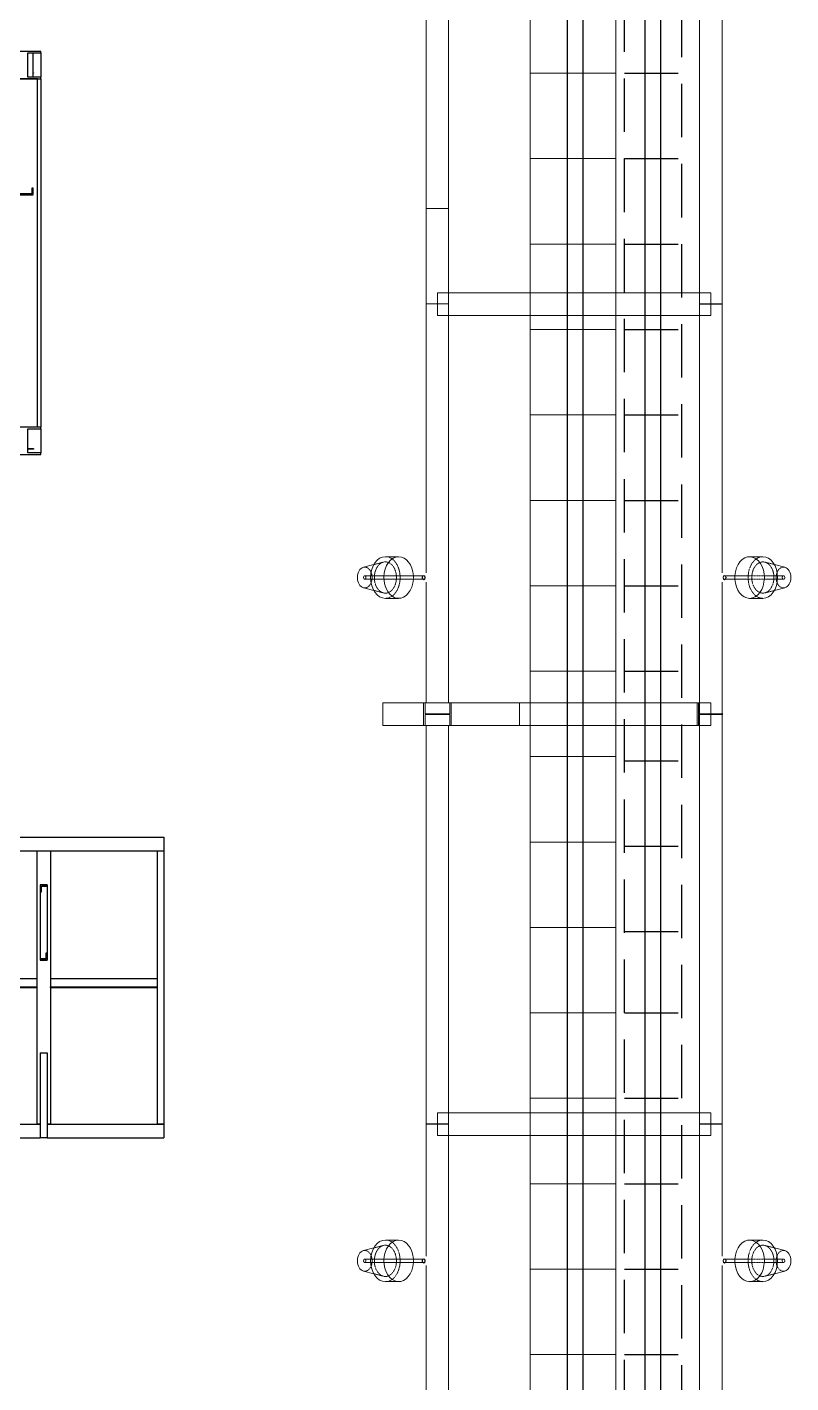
# Model space of a CAD drawing. Header units: inches. Extents: x 19 to 1016051, y 34 to 210034.
# Drawn here: x 142233 to 147594, y 147644 to 157166 of the extents above; entities that cross this region are included whole.
import ezdxf

# ---------------------------------------------------------------- set-up
doc = ezdxf.new("R2010")
doc.units = ezdxf.units.IN
doc.header["$MEASUREMENT"] = 0
doc.linetypes.add('CABLEROUTEALL-EMBED 1_DWG$0$HIDDEN2', pattern=[0.1875, 0.125, -0.0625])
doc.linetypes.add('LIGHTINGLAYOUTPROGRESSUNIT-EMBED 1_DWG$0$HIDDEN2', pattern=[0.1875, 0.125, -0.0625])
for name, color, linetype in [('CABLE TRAY INSTRUMENTATION', 7, 'Continuous'), ('CABLEROUTEALL-EMBED 1_DWG$0$DwgTemplate', 7, 'Continuous'), ('cables', 7, 'Continuous')]:
    doc.layers.add(name, color=color, linetype=linetype)
for name, color, linetype, lineweight in [('Layout', 6, 'Continuous', 20), ('Pipe Rack Lighting', 1, 'Continuous', 5), ('REV.C CLOUD', 2, 'Continuous', 20)]:
    doc.layers.add(name, color=color, linetype=linetype, lineweight=lineweight)

msp = doc.modelspace()

# ---------------------------------------------------------------- linework, layer by layer
at = {"layer": 'CABLE TRAY INSTRUMENTATION', "color": 6, "linetype": 'CABLEROUTEALL-EMBED 1_DWG$0$HIDDEN2', "ltscale": 3000}
for p, q in [((146426.9, 123242.2), (146426.9, 164642.2)), ((146826.9, 164642.2), (146826.9, 142665.7)), ((146426.9, 156842.2), (146826.9, 156842.2)), ((146426.9, 156242.2), (146826.9, 156242.2)), ((146426.9, 155642.2), (146826.9, 155642.2)), ((146426.9, 155042.2), (146826.9, 155042.2)), ((146426.9, 154442.2), (146826.9, 154442.2)), ((146426.9, 154442.2), (146826.9, 154442.2)), ((146426.9, 154442.2), (146826.9, 154442.2)), ((146426.9, 153842.2), (146826.9, 153842.2)), ((146426.9, 153242.2), (146826.9, 153242.2)), ((146426.9, 153242.2), (146826.9, 153242.2)), ((146426.9, 152642.2), (146826.9, 152642.2)), ((146426.9, 152013.2), (146826.9, 152013.2)), ((146426.9, 151413.2), (146826.9, 151413.2)), ((146426.9, 150813.2), (146826.9, 150813.2)), ((146426.9, 150242.2), (146826.9, 150242.2)), ((146426.9, 149642.2), (146826.9, 149642.2)), ((146426.9, 149642.2), (146826.9, 149642.2)), ((146426.9, 149642.2), (146826.9, 149642.2)), ((146426.9, 149042.2), (146826.9, 149042.2)), ((146426.9, 148442.2), (146826.9, 148442.2)), ((146426.9, 148442.2), (146826.9, 148442.2)), ((146426.9, 147842.2), (146826.9, 147842.2))]:
    msp.add_line(p, q, dxfattribs=at)
at = {"layer": 'CABLEROUTEALL-EMBED 1_DWG$0$DwgTemplate', "color": 252, "linetype": 'Continuous'}
for p, q in [((142329.2, 156995.9), (142137.2, 156995.9)), ((142237.1, 156815.4), (142237.1, 156984.4)), ((142237.1, 156984.4), (142329.2, 156984.4)), ((142275, 156815.4), (142275, 156984.4)), ((142329.2, 156984.4), (142329.2, 156995.9)), ((142329.2, 156984.4), (142329.2, 156815.4)), ((142275, 156846.1), (142278.5, 156846.1)), ((142278.5, 156842.3), (142275, 156842.3)), ((142278.5, 156846.1), (142278.5, 156842.3)), ((142137.2, 156803.9), (142329.2, 156803.9)), ((142305.2, 156803.9), (142161.2, 156803.9)), ((142329.2, 156815.4), (142237.1, 156815.4)), ((142305.2, 154356.2), (142305.2, 156803.9)), ((142329.2, 156803.9), (142329.2, 156815.4)), ((142329.2, 156803.9), (142329.2, 154356.2)), ((142153.1, 155988), (142275, 155988)), ((142267.2, 155995.9), (142160.9, 155995.9)), ((142267.2, 156034), (142267.2, 155995.9)), ((142275, 156034), (142267.2, 156034)), ((142275, 155988), (142275, 156034)), ((142329.2, 154356.2), (142137.2, 154356.2)), ((142305.2, 154356.2), (142161.2, 154356.2)), ((142237.1, 154344.7), (142329.2, 154344.7)), ((142237.1, 154175.7), (142237.1, 154344.7)), ((142329.2, 154344.7), (142329.2, 154356.2)), ((142329.2, 154344.7), (142329.2, 154175.7)), ((142237.1, 154206.4), (142278.5, 154206.4)), ((142278.5, 154202.6), (142237.1, 154202.6)), ((142329.2, 154175.7), (142237.1, 154175.7)), ((142278.5, 154206.4), (142278.5, 154202.6)), ((142329.2, 154164.2), (142329.2, 154175.7)), ((142137.2, 154164.2), (142329.2, 154164.2)), ((135034, 151476.6), (143193.1, 151476.6)), ((143193.1, 151476.6), (143193.1, 151380.6)), ((135034, 151380.6), (143193.1, 151380.6)), ((142300.4, 151380.6), (142300.4, 149460.8)), ((142300.4, 151380.6), (142396.4, 151380.6)), ((142396.4, 151380.6), (142396.4, 149460.8)), ((143147, 151380.6), (143193.1, 151380.6)), ((143147, 151380.6), (143147, 149460.8)), ((143193.1, 151380.6), (143193.1, 149460.8)), ((142324, 151140.6), (142324, 151091.8)), ((142372.8, 151140.6), (142324, 151140.6)), ((142324, 151140.6), (142324, 150612.7)), ((142324, 151140.6), (142372.8, 151140.6)), ((142333.1, 151131.4), (142372.8, 151131.4)), ((142333.1, 151091.8), (142333.1, 151131.4)), ((142372.8, 151131.4), (142372.8, 151140.6)), ((142372.8, 151140.6), (142372.8, 150612.7)), ((142324, 151091.8), (142333.1, 151091.8)), ((142363.6, 150661.4), (142363.6, 150621.8)), ((142372.8, 150661.4), (142363.6, 150661.4)), ((142372.8, 150612.7), (142372.8, 150661.4)), ((142324, 150621.8), (142324, 150612.7)), ((142363.6, 150621.8), (142324, 150621.8)), ((142324, 150612.7), (142372.8, 150612.7)), ((142372.8, 150612.7), (142324, 150612.7)), ((142300.4, 150481.1), (141847.3, 150481.1)), ((143147, 150481.1), (142396.4, 150481.1)), ((141847.3, 150426.4), (142300.4, 150426.4)), ((141847.3, 150420.7), (142300.4, 150420.7)), ((142300.4, 150426.4), (142300.4, 150420.7)), ((142396.4, 150420.7), (142396.4, 150426.4)), ((142396.4, 150426.4), (143147, 150426.4)), ((142396.4, 150420.7), (143147, 150420.7)), ((143147, 150420.7), (143147, 150426.4)), ((142324, 149962.9), (142372.8, 149962.9)), ((142324, 149962.9), (142324, 149364.8)), ((142324, 149962.9), (142324, 149962.9)), ((142324, 149962.9), (142324, 149914.1)), ((142324, 149914.1), (142324, 149914.1)), ((142372.8, 149962.9), (142372.8, 149364.8)), ((141268.5, 149460.8), (142324, 149460.8)), ((142324, 149460.8), (142300.4, 149460.8)), ((142396.4, 149460.8), (142372.8, 149460.8)), ((142372.8, 149460.8), (143193.1, 149460.8)), ((143193.1, 149460.8), (143147, 149460.8)), ((143193.1, 149460.8), (143193.1, 149364.8)), ((141398.8, 149364.8), (142324, 149364.8)), ((142372.8, 149364.8), (142324, 149364.8)), ((142372.8, 149364.8), (143193.1, 149364.8))]:
    msp.add_line(p, q, dxfattribs=at)
at = {"layer": 'cables'}
for points in [[(146026, 122592.2), (146026, 164492.6), (146134.1, 164492.6), (146134.1, 122592.2)], [(146571.2, 123242.2), (146571.2, 164492.6), (146679.3, 164492.6), (146679.3, 123242.2)]]:
    msp.add_lwpolyline(points, dxfattribs=at)
at = {"layer": 'Layout', "color": 252, "linetype": 'Continuous'}
for p, q in [((146953.4, 155223.1), (146953.4, 158099.8)), ((145033.7, 155223.1), (145033.7, 158020.5)), ((145192.1, 155223.1), (145192.1, 158020.5)), ((147111.9, 155223.1), (147111.9, 158067.8)), ((145033.7, 153332.3), (145033.7, 155892.1)), ((145033.7, 155892.1), (145192.1, 155892.1)), ((145192.1, 152419.6), (145192.1, 155892.1)), ((145192.1, 155223.1), (145033.7, 155223.1)), ((147032.7, 155299.3), (145112.9, 155299.3)), ((145112.9, 155140.8), (145112.9, 155299.3)), ((147111.9, 155223.1), (146953.4, 155223.1)), ((146953.4, 152340.4), (146953.4, 155220.1)), ((146953.4, 155220.1), (147111.9, 155220.1)), ((147032.7, 155299.3), (147032.7, 155140.8)), ((147111.9, 153332.3), (147111.9, 155220.1)), ((147032.7, 155140.8), (145112.9, 155140.8)), ((145033.7, 152419.6), (145033.7, 153268.3)), ((147111.9, 152340.4), (147111.9, 153268.3)), ((145688.8, 152419.6), (144728.9, 152419.6)), ((144728.9, 152261.2), (144728.9, 152419.6)), ((145016.2, 152419.6), (145016.2, 152261.2)), ((145026, 152419.6), (145016.2, 152419.6)), ((145026, 152343.4), (145026, 152419.6)), ((145199.8, 152419.6), (145199.8, 152343.4)), ((145209.6, 152419.6), (145199.8, 152419.6)), ((145209.6, 152261.2), (145209.6, 152419.6)), ((147032.7, 152419.6), (145688.8, 152419.6)), ((145688.8, 152419.6), (145688.8, 152261.2)), ((146936, 152419.6), (146936, 152261.2)), ((146945.8, 152419.6), (146936, 152419.6)), ((146945.8, 152343.4), (146945.8, 152419.6)), ((147032.7, 152419.6), (147032.7, 152261.2)), ((145199.8, 152343.4), (145026, 152343.4)), ((145026, 152261.2), (145026, 152337.4)), ((145026, 152337.4), (145199.8, 152337.4)), ((145199.8, 152337.4), (145199.8, 152261.2)), ((147115.9, 152343.4), (146945.8, 152343.4)), ((146945.8, 152337.4), (147115.9, 152337.4)), ((146945.8, 152261.2), (146945.8, 152337.4)), ((146953.4, 149463.7), (146953.4, 152340.4)), ((146953.4, 152340.4), (147111.9, 152340.4)), ((147111.9, 152340.4), (146953.4, 152340.4)), ((147111.9, 149463.7), (147111.9, 152340.4)), ((145688.8, 152261.2), (144728.9, 152261.2)), ((145016.2, 152261.2), (145026, 152261.2)), ((145033.7, 149463.7), (145033.7, 152261.2)), ((145192.1, 149463.7), (145192.1, 152261.2)), ((145199.8, 152261.2), (145209.6, 152261.2)), ((147032.7, 152261.2), (145688.8, 152261.2)), ((146936, 152261.2), (146945.8, 152261.2)), ((147032.7, 149540), (145112.9, 149540)), ((145112.9, 149381.5), (145112.9, 149540)), ((147032.7, 149540), (147032.7, 149381.5)), ((145192.1, 149463.7), (145033.7, 149463.7)), ((145033.7, 148532.8), (145033.7, 149460.7)), ((145033.7, 149460.7), (145192.1, 149460.7)), ((145192.1, 146660.3), (145192.1, 149460.7)), ((147111.9, 149463.7), (146953.4, 149463.7)), ((146953.4, 146581.1), (146953.4, 149460.7)), ((146953.4, 149460.7), (147111.9, 149460.7)), ((147111.9, 148532.8), (147111.9, 149460.7)), ((147032.7, 149381.5), (145112.9, 149381.5)), ((145033.7, 146660.3), (145033.7, 148468.8)), ((147111.9, 146581.1), (147111.9, 148468.8))]:
    msp.add_line(p, q, dxfattribs=at)
at = {"layer": 'Pipe Rack Lighting', "color": 252, "linetype": 'Continuous'}
for p, q in [((144748, 153446.6), (144841.1, 153446.6)), ((147397.6, 153446.6), (147304.5, 153446.6)), ((144593.9, 153372.3), (144666.8, 153391)), ((147551.7, 153372.3), (147478.8, 153391)), ((144593.9, 153228.3), (144666.8, 153209.6)), ((144841.1, 153312.5), (145016.9, 153312.5)), ((144841.1, 153288.1), (145016.9, 153288.1)), ((147304.5, 153312.5), (147128.7, 153312.5)), ((147304.5, 153288.1), (147128.7, 153288.1)), ((147551.7, 153228.3), (147478.8, 153209.6)), ((144748, 153154), (144841.1, 153154)), ((147397.6, 153154), (147304.5, 153154)), ((144593.9, 148572.8), (144666.8, 148591.5)), ((144748, 148647.1), (144841.1, 148647.1)), ((147397.6, 148647.1), (147304.5, 148647.1)), ((147551.7, 148572.8), (147478.8, 148591.5)), ((144841.1, 148513), (145016.9, 148513)), ((144841.1, 148488.7), (145016.9, 148488.7)), ((147304.5, 148513), (147128.7, 148513)), ((147304.5, 148488.7), (147128.7, 148488.7)), ((144593.9, 148428.9), (144666.8, 148410.2)), ((147551.7, 148428.9), (147478.8, 148410.2)), ((144748, 148354.6), (144841.1, 148354.6)), ((147397.6, 148354.6), (147304.5, 148354.6))]:
    msp.add_line(p, q, dxfattribs=at)
at = {"layer": 'Pipe Rack Lighting', "color": 252, "linetype": 'LIGHTINGLAYOUTPROGRESSUNIT-EMBED 1_DWG$0$HIDDEN2'}
for p, q in [((144666.8, 153391), (144734.1, 153408.3)), ((147478.8, 153391), (147411.5, 153408.3)), ((144603.1, 153312.5), (144841.1, 153312.5)), ((144603.1, 153288.1), (144841.1, 153288.1)), ((147542.4, 153312.5), (147304.5, 153312.5)), ((147542.4, 153288.1), (147304.5, 153288.1)), ((144666.8, 153209.6), (144734.1, 153192.3)), ((147478.8, 153209.6), (147411.5, 153192.3)), ((144666.8, 148591.5), (144734.1, 148608.8)), ((147478.8, 148591.5), (147411.5, 148608.8)), ((144603.1, 148513), (144841.1, 148513)), ((144603.1, 148488.7), (144841.1, 148488.7)), ((147542.4, 148513), (147304.5, 148513)), ((147542.4, 148488.7), (147304.5, 148488.7)), ((144666.8, 148410.2), (144734.1, 148392.9)), ((147478.8, 148410.2), (147411.5, 148392.9))]:
    msp.add_line(p, q, dxfattribs=at)
at = {"layer": 'Pipe Rack Lighting', "color": 252, "linetype": 'Continuous'}
for centre, major_axis, start_param, end_param in [((144748, 153300.3), (0, -146.3), 3.141593, 6.283185), ((144841.1, 153300.3), (0, -146.3), 3.141593, 7.770552), ((144841.1, 153300.3), (0, 146.3), 4.795819, 6.283185), ((147304.5, 153300.3), (0, 146.3), 3.141593, 7.770552), ((147397.6, 153300.3), (0, 146.3), 3.141593, 6.283185), ((144603.1, 153300.3), (0, -73.1), 3.321127, 6.103651), ((147542.4, 153300.3), (0, 73.1), 3.321127, 6.103651), ((147304.5, 153300.3), (0, -146.3), 4.795819, 6.283185), ((147304.5, 148500.8), (0, 146.3), 3.141593, 7.770552), ((144603.1, 148500.8), (0, -73.1), 3.321127, 6.103651), ((144748, 148500.8), (0, -146.3), 3.141593, 6.283185), ((144841.1, 148500.8), (0, -146.3), 3.141593, 7.770552), ((144841.1, 148500.8), (0, 146.3), 4.795819, 6.283185), ((147397.6, 148500.8), (0, 146.3), 3.141593, 6.283185), ((147542.4, 148500.8), (0, 73.1), 3.321127, 6.103651), ((147304.5, 148500.8), (0, -146.3), 4.795819, 6.283185)]:
    msp.add_ellipse(centre, major_axis=major_axis, ratio=0.707107, start_param=start_param, end_param=end_param, dxfattribs=at)
at = {"layer": 'Pipe Rack Lighting', "color": 252, "linetype": 'LIGHTINGLAYOUTPROGRESSUNIT-EMBED 1_DWG$0$HIDDEN2'}
for centre, major_axis in [((144748, 153300.3), (0, 109.7)), ((147397.6, 153300.3), (0, -109.7)), ((144603.1, 153300.3), (0, 12.2)), ((147542.4, 153300.3), (0, -12.2)), ((144748, 148500.8), (0, 109.7)), ((147397.6, 148500.8), (0, -109.7)), ((144603.1, 148500.8), (0, 12.2)), ((147542.4, 148500.8), (0, -12.2))]:
    msp.add_ellipse(centre, major_axis=major_axis, ratio=0.707107, dxfattribs=at)
for centre, major_axis, start_param, end_param in [((144748, 153300.3), (0, 146.3), 3.141593, 6.283185), ((147397.6, 153300.3), (0, -146.3), 3.141593, 6.283185), ((144603.1, 153300.3), (0, 73.1), 2.962058, 6.283185), ((144603.1, 153300.3), (0, 73.1), 0, 0.179534), ((147542.4, 153300.3), (0, -73.1), 2.962058, 6.283185), ((144841.1, 153300.3), (0, -146.3), 1.487366, 1.654226), ((147304.5, 153300.3), (0, 146.3), 1.487366, 1.654226), ((147542.4, 153300.3), (0, -73.1), 0, 0.179534), ((144603.1, 148500.8), (0, 73.1), 2.962058, 6.283185), ((144603.1, 148500.8), (0, 73.1), 0, 0.179534), ((144748, 148500.8), (0, 146.3), 3.141593, 6.283185), ((147397.6, 148500.8), (0, -146.3), 3.141593, 6.283185), ((147542.4, 148500.8), (0, -73.1), 2.962058, 6.283185), ((144841.1, 148500.8), (0, -146.3), 1.487366, 1.654226), ((147304.5, 148500.8), (0, 146.3), 1.487366, 1.654226), ((147542.4, 148500.8), (0, -73.1), 0, 0.179534)]:
    msp.add_ellipse(centre, major_axis=major_axis, ratio=0.707107, start_param=start_param, end_param=end_param, dxfattribs=at)
at = {"layer": 'Pipe Rack Lighting', "color": 252, "linetype": 'Continuous'}
for centre, major_axis in [((145016.9, 153300.3), (0, -15.2)), ((145016.9, 153300.3), (0, -15.2)), ((147128.7, 153300.3), (0, -15.2)), ((147128.7, 153300.3), (0, -15.2)), ((145016.9, 153300.3), (0, 12.2)), ((147128.7, 153300.3), (0, -12.2)), ((145016.9, 148500.8), (0, -15.2)), ((145016.9, 148500.8), (0, -15.2)), ((145016.9, 148500.8), (0, 12.2)), ((147128.7, 148500.8), (0, -15.2)), ((147128.7, 148500.8), (0, -15.2)), ((147128.7, 148500.8), (0, -12.2))]:
    msp.add_ellipse(centre, major_axis=major_axis, ratio=0.707107, dxfattribs=at)
at = {"layer": 'REV.C CLOUD', "color": 3}
for p, q in [((145765, 122672.2), (145765, 164642.2)), ((146365, 164642.2), (146365, 142665.7)), ((145765, 156842.2), (146365, 156842.2)), ((145765, 156242.2), (146365, 156242.2)), ((145765, 155642.2), (146365, 155642.2)), ((145765, 155042.2), (146365, 155042.2)), ((145765, 154442.2), (146365, 154442.2)), ((145765, 154442.2), (146365, 154442.2)), ((145765, 154442.2), (146365, 154442.2)), ((145765, 153842.2), (146365, 153842.2)), ((145765, 153242.2), (146365, 153242.2)), ((145765, 153242.2), (146365, 153242.2)), ((145765, 152642.2), (146365, 152642.2)), ((145765, 152042.2), (146365, 152042.2)), ((145765, 151442.2), (146365, 151442.2)), ((145765, 150842.2), (146365, 150842.2)), ((145765, 150242.2), (146365, 150242.2)), ((145765, 149642.2), (146365, 149642.2)), ((145765, 149642.2), (146365, 149642.2)), ((145765, 149642.2), (146365, 149642.2)), ((145765, 149042.2), (146365, 149042.2)), ((145765, 148442.2), (146365, 148442.2)), ((145765, 148442.2), (146365, 148442.2)), ((145765, 147842.2), (146365, 147842.2))]:
    msp.add_line(p, q, dxfattribs=at)

doc.saveas('drawing.dxf')
